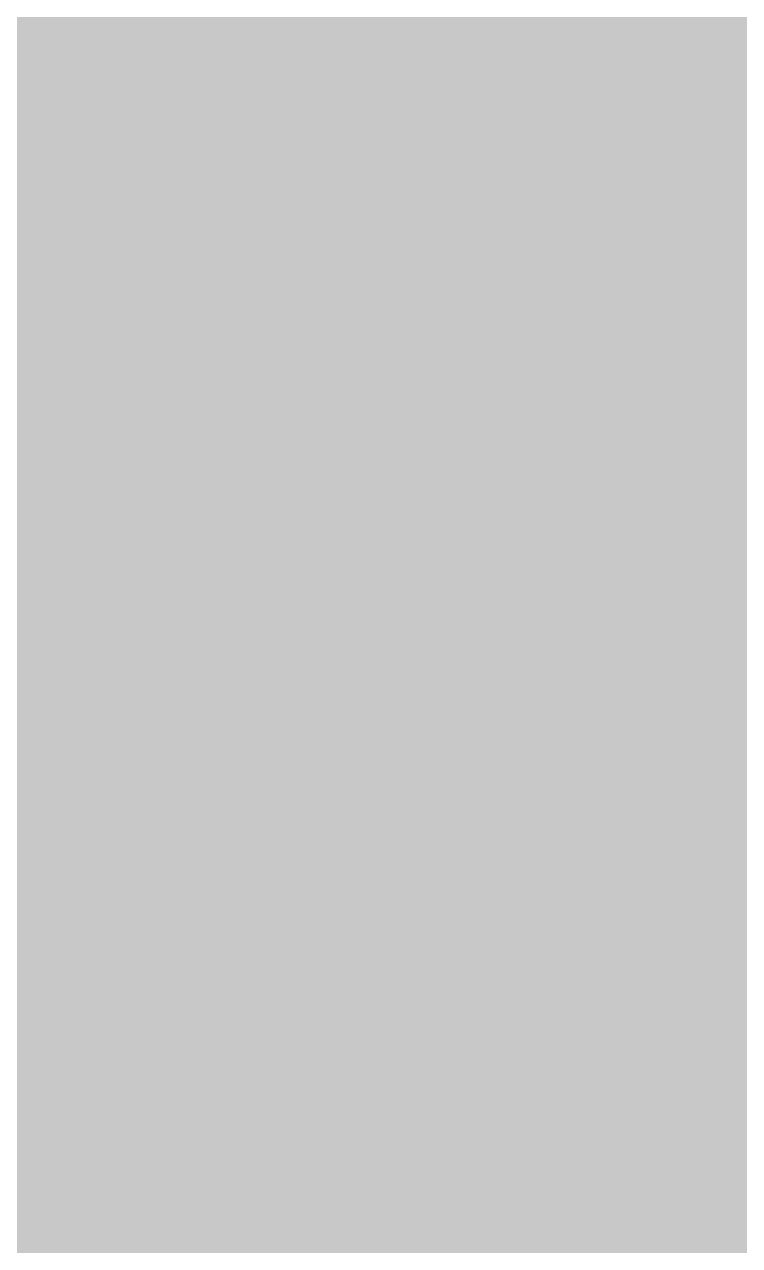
# Model space of a CAD drawing. Header units: inches. Extents: x 0 to 841, y 0 to 594.
# Drawn here: x 790.6852 to 790.928, y 487.3161 to 487.7309 of the extents above; entities that cross this region are included whole.
import ezdxf

# ---------------------------------------------------------------- set-up
doc = ezdxf.new("R2010")
doc.units = ezdxf.units.IN
doc.layers.add('Sheet', color=255, linetype='Continuous')

msp = doc.modelspace()

# ---------------------------------------------------------------- linework, layer by layer
at = {"layer": 'Sheet'}
for points in [[(790.64959, 487.9029, 0.29972, 0.29972, 0), (790.64959, 487.85799, 0.29972, 0.29972, 0), (790.64959, 487.81307, 0.29972, 0.29972, 0), (790.69451, 487.76815, 0.29972, 0.29972, 0), (790.69451, 487.76815, 0.29972, 0.29972, 0), (790.69451, 487.72323, 0.29972, 0.29972, 0), (790.73942, 487.67831, 0.29972, 0.29972, 0), (790.73942, 487.63339, 0.29972, 0.29972, 0), (790.73942, 487.58848, 0.29972, 0.29972, 0), (790.73942, 487.58848, 0.29972, 0.29972, 0), (790.73942, 487.54356, 0.29972, 0.29972, 0), (790.73942, 487.49864, 0.29972, 0.29972, 0)], [(790.64959, 487.9029, 0.29972, 0.29972, 0), (790.64959, 487.85799, 0.29972, 0.29972, 0), (790.64959, 487.81307, 0.29972, 0.29972, 0), (790.69451, 487.76815, 0.29972, 0.29972, 0), (790.69451, 487.76815, 0.29972, 0.29972, 0), (790.69451, 487.72323, 0.29972, 0.29972, 0), (790.73942, 487.67831, 0.29972, 0.29972, 0), (790.73942, 487.63339, 0.29972, 0.29972, 0), (790.73942, 487.58848, 0.29972, 0.29972, 0), (790.73942, 487.58848, 0.29972, 0.29972, 0), (790.73942, 487.54356, 0.29972, 0.29972, 0), (790.73942, 487.49864, 0.29972, 0.29972, 0)], [(790.64959, 487.9029, 0.29972, 0.29972, 0), (790.64959, 487.85799, 0.29972, 0.29972, 0), (790.64959, 487.81307, 0.29972, 0.29972, 0), (790.69451, 487.76815, 0.29972, 0.29972, 0), (790.69451, 487.76815, 0.29972, 0.29972, 0), (790.69451, 487.72323, 0.29972, 0.29972, 0), (790.73942, 487.67831, 0.29972, 0.29972, 0), (790.73942, 487.63339, 0.29972, 0.29972, 0), (790.73942, 487.58848, 0.29972, 0.29972, 0), (790.73942, 487.58848, 0.29972, 0.29972, 0), (790.73942, 487.54356, 0.29972, 0.29972, 0), (790.73942, 487.49864, 0.29972, 0.29972, 0)], [(790.64959, 487.9029, 0.29972, 0.29972, 0), (790.64959, 487.85799, 0.29972, 0.29972, 0), (790.64959, 487.81307, 0.29972, 0.29972, 0), (790.69451, 487.76815, 0.29972, 0.29972, 0), (790.69451, 487.76815, 0.29972, 0.29972, 0), (790.69451, 487.72323, 0.29972, 0.29972, 0), (790.73942, 487.67831, 0.29972, 0.29972, 0), (790.73942, 487.63339, 0.29972, 0.29972, 0), (790.73942, 487.58848, 0.29972, 0.29972, 0), (790.73942, 487.58848, 0.29972, 0.29972, 0), (790.73942, 487.54356, 0.29972, 0.29972, 0), (790.73942, 487.49864, 0.29972, 0.29972, 0)], [(790.64959, 487.9029, 0.29972, 0.29972, 0), (790.64959, 487.85799, 0.29972, 0.29972, 0), (790.64959, 487.81307, 0.29972, 0.29972, 0), (790.69451, 487.76815, 0.29972, 0.29972, 0), (790.69451, 487.76815, 0.29972, 0.29972, 0), (790.69451, 487.72323, 0.29972, 0.29972, 0), (790.73942, 487.67831, 0.29972, 0.29972, 0), (790.73942, 487.63339, 0.29972, 0.29972, 0), (790.73942, 487.58848, 0.29972, 0.29972, 0), (790.73942, 487.58848, 0.29972, 0.29972, 0), (790.73942, 487.54356, 0.29972, 0.29972, 0), (790.73942, 487.49864, 0.29972, 0.29972, 0)], [(790.64959, 487.9029, 0.29972, 0.29972, 0), (790.64959, 487.85799, 0.29972, 0.29972, 0), (790.64959, 487.81307, 0.29972, 0.29972, 0), (790.69451, 487.76815, 0.29972, 0.29972, 0), (790.69451, 487.76815, 0.29972, 0.29972, 0), (790.69451, 487.72323, 0.29972, 0.29972, 0), (790.73942, 487.67831, 0.29972, 0.29972, 0), (790.73942, 487.63339, 0.29972, 0.29972, 0), (790.73942, 487.58848, 0.29972, 0.29972, 0), (790.73942, 487.58848, 0.29972, 0.29972, 0), (790.73942, 487.54356, 0.29972, 0.29972, 0), (790.73942, 487.49864, 0.29972, 0.29972, 0)], [(790.02077, 487.49864, 0.7493, 0.7493, 0), (790.02077, 487.49864, 0.7493, 0.7493, 0), (795.00641, 487.49864, 0.7493, 0.7493, 0)], [(790.64959, 487.81307, 0.09906, 0.09906, 0), (790.69451, 487.76815, 0.09906, 0.09906, 0), (790.69451, 487.76815, 0.09906, 0.09906, 0), (790.69451, 487.72323, 0.09906, 0.09906, 0), (790.73942, 487.67831, 0.09906, 0.09906, 0), (790.73942, 487.63339, 0.09906, 0.09906, 0), (790.73942, 487.58848, 0.09906, 0.09906, 0), (790.73942, 487.58848, 0.09906, 0.09906, 0), (790.73942, 487.54356, 0.09906, 0.09906, 0), (790.73942, 487.49864, 0.09906, 0.09906, 0)], [(790.64959, 487.81307, 0.09906, 0.09906, 0), (790.69451, 487.76815, 0.09906, 0.09906, 0), (790.69451, 487.76815, 0.09906, 0.09906, 0), (790.69451, 487.72323, 0.09906, 0.09906, 0), (790.73942, 487.67831, 0.09906, 0.09906, 0), (790.73942, 487.63339, 0.09906, 0.09906, 0), (790.73942, 487.58848, 0.09906, 0.09906, 0), (790.73942, 487.58848, 0.09906, 0.09906, 0), (790.73942, 487.54356, 0.09906, 0.09906, 0), (790.73942, 487.49864, 0.09906, 0.09906, 0)], [(790.64959, 487.81307, 0.09906, 0.09906, 0), (790.69451, 487.76815, 0.09906, 0.09906, 0), (790.69451, 487.76815, 0.09906, 0.09906, 0), (790.69451, 487.72323, 0.09906, 0.09906, 0), (790.73942, 487.67831, 0.09906, 0.09906, 0), (790.73942, 487.63339, 0.09906, 0.09906, 0), (790.73942, 487.58848, 0.09906, 0.09906, 0), (790.73942, 487.58848, 0.09906, 0.09906, 0), (790.73942, 487.54356, 0.09906, 0.09906, 0), (790.73942, 487.49864, 0.09906, 0.09906, 0)], [(790.64959, 487.81307, 0.09906, 0.09906, 0), (790.69451, 487.76815, 0.09906, 0.09906, 0), (790.69451, 487.76815, 0.09906, 0.09906, 0), (790.69451, 487.72323, 0.09906, 0.09906, 0), (790.73942, 487.67831, 0.09906, 0.09906, 0), (790.73942, 487.63339, 0.09906, 0.09906, 0), (790.73942, 487.58848, 0.09906, 0.09906, 0), (790.73942, 487.58848, 0.09906, 0.09906, 0), (790.73942, 487.54356, 0.09906, 0.09906, 0), (790.73942, 487.49864, 0.09906, 0.09906, 0)], [(790.64959, 487.81307, 0.09906, 0.09906, 0), (790.69451, 487.76815, 0.09906, 0.09906, 0), (790.69451, 487.76815, 0.09906, 0.09906, 0), (790.69451, 487.72323, 0.09906, 0.09906, 0), (790.73942, 487.67831, 0.09906, 0.09906, 0), (790.73942, 487.63339, 0.09906, 0.09906, 0), (790.73942, 487.58848, 0.09906, 0.09906, 0), (790.73942, 487.58848, 0.09906, 0.09906, 0), (790.73942, 487.54356, 0.09906, 0.09906, 0), (790.73942, 487.49864, 0.09906, 0.09906, 0)], [(790.64959, 487.81307, 0.09906, 0.09906, 0), (790.69451, 487.76815, 0.09906, 0.09906, 0), (790.69451, 487.76815, 0.09906, 0.09906, 0), (790.69451, 487.72323, 0.09906, 0.09906, 0), (790.73942, 487.67831, 0.09906, 0.09906, 0), (790.73942, 487.63339, 0.09906, 0.09906, 0), (790.73942, 487.58848, 0.09906, 0.09906, 0), (790.73942, 487.58848, 0.09906, 0.09906, 0), (790.73942, 487.54356, 0.09906, 0.09906, 0), (790.73942, 487.49864, 0.09906, 0.09906, 0)], [(790.73942, 487.49864, 0.29972, 0.29972, 0), (790.73942, 487.45372, 0.29972, 0.29972, 0), (790.73942, 487.4088, 0.29972, 0.29972, 0), (790.73942, 487.36388, 0.29972, 0.29972, 0), (790.73942, 487.31897, 0.29972, 0.29972, 0), (790.73942, 487.31897, 0.29972, 0.29972, 0), (790.69451, 487.27405, 0.29972, 0.29972, 0), (790.69451, 487.22913, 0.29972, 0.29972, 0), (790.69451, 487.18421, 0.29972, 0.29972, 0), (790.64959, 487.13929, 0.29972, 0.29972, 0)], [(790.73942, 487.49864, 0.29972, 0.29972, 0), (790.73942, 487.45372, 0.29972, 0.29972, 0), (790.73942, 487.4088, 0.29972, 0.29972, 0), (790.73942, 487.36388, 0.29972, 0.29972, 0), (790.73942, 487.31897, 0.29972, 0.29972, 0), (790.73942, 487.31897, 0.29972, 0.29972, 0), (790.69451, 487.27405, 0.29972, 0.29972, 0), (790.69451, 487.22913, 0.29972, 0.29972, 0), (790.69451, 487.18421, 0.29972, 0.29972, 0), (790.64959, 487.13929, 0.29972, 0.29972, 0)], [(790.73942, 487.49864, 0.29972, 0.29972, 0), (790.73942, 487.45372, 0.29972, 0.29972, 0), (790.73942, 487.4088, 0.29972, 0.29972, 0), (790.73942, 487.36388, 0.29972, 0.29972, 0), (790.73942, 487.31897, 0.29972, 0.29972, 0), (790.73942, 487.31897, 0.29972, 0.29972, 0), (790.69451, 487.27405, 0.29972, 0.29972, 0), (790.69451, 487.22913, 0.29972, 0.29972, 0), (790.69451, 487.18421, 0.29972, 0.29972, 0), (790.64959, 487.13929, 0.29972, 0.29972, 0)], [(790.73942, 487.49864, 0.29972, 0.29972, 0), (790.73942, 487.45372, 0.29972, 0.29972, 0), (790.73942, 487.4088, 0.29972, 0.29972, 0), (790.73942, 487.36388, 0.29972, 0.29972, 0), (790.73942, 487.31897, 0.29972, 0.29972, 0), (790.73942, 487.31897, 0.29972, 0.29972, 0), (790.69451, 487.27405, 0.29972, 0.29972, 0), (790.69451, 487.22913, 0.29972, 0.29972, 0), (790.69451, 487.18421, 0.29972, 0.29972, 0), (790.64959, 487.13929, 0.29972, 0.29972, 0)], [(790.73942, 487.49864, 0.29972, 0.29972, 0), (790.73942, 487.45372, 0.29972, 0.29972, 0), (790.73942, 487.4088, 0.29972, 0.29972, 0), (790.73942, 487.36388, 0.29972, 0.29972, 0), (790.73942, 487.31897, 0.29972, 0.29972, 0), (790.73942, 487.31897, 0.29972, 0.29972, 0), (790.69451, 487.27405, 0.29972, 0.29972, 0), (790.69451, 487.22913, 0.29972, 0.29972, 0), (790.69451, 487.18421, 0.29972, 0.29972, 0), (790.64959, 487.13929, 0.29972, 0.29972, 0)], [(790.73942, 487.49864, 0.29972, 0.29972, 0), (790.73942, 487.45372, 0.29972, 0.29972, 0), (790.73942, 487.4088, 0.29972, 0.29972, 0), (790.73942, 487.36388, 0.29972, 0.29972, 0), (790.73942, 487.31897, 0.29972, 0.29972, 0), (790.73942, 487.31897, 0.29972, 0.29972, 0), (790.69451, 487.27405, 0.29972, 0.29972, 0), (790.69451, 487.22913, 0.29972, 0.29972, 0), (790.69451, 487.18421, 0.29972, 0.29972, 0), (790.64959, 487.13929, 0.29972, 0.29972, 0)], [(790.73942, 487.49864, 0.29972, 0.29972, 0), (790.73942, 487.49864, 0.29972, 0.29972, 0), (790.73942, 487.49864, 0.29972, 0.29972, 0), (790.73942, 487.49864, 0.29972, 0.29972, 0), (790.73942, 487.49864, 0.29972, 0.29972, 0), (790.73942, 487.49864, 0.29972, 0.29972, 0), (790.73942, 487.49864, 0.29972, 0.29972, 0), (790.73942, 487.49864, 0.29972, 0.29972, 0), (790.73942, 487.49864, 0.29972, 0.29972, 0), (790.73942, 487.49864, 0.29972, 0.29972, 0), (790.73942, 487.49864, 0.29972, 0.29972, 0), (790.73942, 487.49864, 0.29972, 0.29972, 0), (790.73942, 487.49864, 0.29972, 0.29972, 0), (790.73942, 487.49864, 0.29972, 0.29972, 0), (790.73942, 487.49864, 0.29972, 0.29972, 0), (790.73942, 487.49864, 0.29972, 0.29972, 0), (790.73942, 487.49864, 0.29972, 0.29972, 0), (790.73942, 487.49864, 0.29972, 0.29972, 0), (790.73942, 487.49864, 0.29972, 0.29972, 0), (790.73942, 487.49864, 0.29972, 0.29972, 0), (790.73942, 487.49864, 0.29972, 0.29972, 0), (790.73942, 487.49864, 0.29972, 0.29972, 0), (790.73942, 487.49864, 0.29972, 0.29972, 0), (790.73942, 487.49864, 0.29972, 0.29972, 0), (790.73942, 487.49864, 0.29972, 0.29972, 0), (790.73942, 487.49864, 0.29972, 0.29972, 0), (790.73942, 487.49864, 0.29972, 0.29972, 0), (790.73942, 487.49864, 0.29972, 0.29972, 0), (790.73942, 487.49864, 0.29972, 0.29972, 0), (790.73942, 487.49864, 0.29972, 0.29972, 0), (790.73942, 487.49864, 0.29972, 0.29972, 0), (790.73942, 487.49864, 0.29972, 0.29972, 0), (790.73942, 487.49864, 0.29972, 0.29972, 0)], [(790.73942, 487.49864, 0.29972, 0.29972, 0), (790.73942, 487.49864, 0.29972, 0.29972, 0)], [(790.73942, 487.49864, 0.29972, 0.29972, 0), (790.73942, 487.49864, 0.29972, 0.29972, 0), (790.73942, 487.49864, 0.29972, 0.29972, 0), (790.73942, 487.49864, 0.29972, 0.29972, 0), (790.73942, 487.49864, 0.29972, 0.29972, 0), (790.73942, 487.49864, 0.29972, 0.29972, 0), (790.73942, 487.49864, 0.29972, 0.29972, 0), (790.73942, 487.49864, 0.29972, 0.29972, 0), (790.73942, 487.49864, 0.29972, 0.29972, 0), (790.73942, 487.49864, 0.29972, 0.29972, 0), (790.73942, 487.49864, 0.29972, 0.29972, 0), (790.73942, 487.49864, 0.29972, 0.29972, 0), (790.73942, 487.49864, 0.29972, 0.29972, 0), (790.73942, 487.49864, 0.29972, 0.29972, 0), (790.73942, 487.49864, 0.29972, 0.29972, 0), (790.73942, 487.49864, 0.29972, 0.29972, 0), (790.73942, 487.49864, 0.29972, 0.29972, 0), (790.73942, 487.49864, 0.29972, 0.29972, 0), (790.73942, 487.49864, 0.29972, 0.29972, 0), (790.73942, 487.49864, 0.29972, 0.29972, 0), (790.73942, 487.49864, 0.29972, 0.29972, 0), (790.73942, 487.49864, 0.29972, 0.29972, 0), (790.73942, 487.49864, 0.29972, 0.29972, 0), (790.73942, 487.49864, 0.29972, 0.29972, 0), (790.73942, 487.49864, 0.29972, 0.29972, 0), (790.73942, 487.49864, 0.29972, 0.29972, 0), (790.73942, 487.49864, 0.29972, 0.29972, 0), (790.73942, 487.49864, 0.29972, 0.29972, 0), (790.73942, 487.49864, 0.29972, 0.29972, 0), (790.73942, 487.49864, 0.29972, 0.29972, 0), (790.73942, 487.49864, 0.29972, 0.29972, 0), (790.73942, 487.49864, 0.29972, 0.29972, 0), (790.73942, 487.49864, 0.29972, 0.29972, 0)], [(790.73942, 487.49864, 0.29972, 0.29972, 0), (790.73942, 487.49864, 0.29972, 0.29972, 0)], [(790.73942, 487.49864, 0.29972, 0.29972, 0), (790.73942, 487.49864, 0.29972, 0.29972, 0), (790.73942, 487.49864, 0.29972, 0.29972, 0), (790.73942, 487.49864, 0.29972, 0.29972, 0), (790.73942, 487.49864, 0.29972, 0.29972, 0), (790.73942, 487.49864, 0.29972, 0.29972, 0), (790.73942, 487.49864, 0.29972, 0.29972, 0), (790.73942, 487.49864, 0.29972, 0.29972, 0), (790.73942, 487.49864, 0.29972, 0.29972, 0), (790.73942, 487.49864, 0.29972, 0.29972, 0), (790.73942, 487.49864, 0.29972, 0.29972, 0), (790.73942, 487.49864, 0.29972, 0.29972, 0), (790.73942, 487.49864, 0.29972, 0.29972, 0), (790.73942, 487.49864, 0.29972, 0.29972, 0), (790.73942, 487.49864, 0.29972, 0.29972, 0), (790.73942, 487.49864, 0.29972, 0.29972, 0), (790.73942, 487.49864, 0.29972, 0.29972, 0), (790.73942, 487.49864, 0.29972, 0.29972, 0), (790.73942, 487.49864, 0.29972, 0.29972, 0), (790.73942, 487.49864, 0.29972, 0.29972, 0), (790.73942, 487.49864, 0.29972, 0.29972, 0), (790.73942, 487.49864, 0.29972, 0.29972, 0), (790.73942, 487.49864, 0.29972, 0.29972, 0), (790.73942, 487.49864, 0.29972, 0.29972, 0), (790.73942, 487.49864, 0.29972, 0.29972, 0), (790.73942, 487.49864, 0.29972, 0.29972, 0), (790.73942, 487.49864, 0.29972, 0.29972, 0), (790.73942, 487.49864, 0.29972, 0.29972, 0), (790.73942, 487.49864, 0.29972, 0.29972, 0), (790.73942, 487.49864, 0.29972, 0.29972, 0), (790.73942, 487.49864, 0.29972, 0.29972, 0), (790.73942, 487.49864, 0.29972, 0.29972, 0), (790.73942, 487.49864, 0.29972, 0.29972, 0)], [(790.73942, 487.49864, 0.29972, 0.29972, 0), (790.73942, 487.49864, 0.29972, 0.29972, 0)], [(790.73942, 487.49864, 0.29972, 0.29972, 0), (790.73942, 487.49864, 0.29972, 0.29972, 0), (790.73942, 487.49864, 0.29972, 0.29972, 0), (790.73942, 487.49864, 0.29972, 0.29972, 0), (790.73942, 487.49864, 0.29972, 0.29972, 0), (790.73942, 487.49864, 0.29972, 0.29972, 0), (790.73942, 487.49864, 0.29972, 0.29972, 0), (790.73942, 487.49864, 0.29972, 0.29972, 0), (790.73942, 487.49864, 0.29972, 0.29972, 0), (790.73942, 487.49864, 0.29972, 0.29972, 0), (790.73942, 487.49864, 0.29972, 0.29972, 0), (790.73942, 487.49864, 0.29972, 0.29972, 0), (790.73942, 487.49864, 0.29972, 0.29972, 0), (790.73942, 487.49864, 0.29972, 0.29972, 0), (790.73942, 487.49864, 0.29972, 0.29972, 0), (790.73942, 487.49864, 0.29972, 0.29972, 0), (790.73942, 487.49864, 0.29972, 0.29972, 0), (790.73942, 487.49864, 0.29972, 0.29972, 0), (790.73942, 487.49864, 0.29972, 0.29972, 0), (790.73942, 487.49864, 0.29972, 0.29972, 0), (790.73942, 487.49864, 0.29972, 0.29972, 0), (790.73942, 487.49864, 0.29972, 0.29972, 0), (790.73942, 487.49864, 0.29972, 0.29972, 0), (790.73942, 487.49864, 0.29972, 0.29972, 0), (790.73942, 487.49864, 0.29972, 0.29972, 0), (790.73942, 487.49864, 0.29972, 0.29972, 0), (790.73942, 487.49864, 0.29972, 0.29972, 0), (790.73942, 487.49864, 0.29972, 0.29972, 0), (790.73942, 487.49864, 0.29972, 0.29972, 0), (790.73942, 487.49864, 0.29972, 0.29972, 0), (790.73942, 487.49864, 0.29972, 0.29972, 0), (790.73942, 487.49864, 0.29972, 0.29972, 0), (790.73942, 487.49864, 0.29972, 0.29972, 0)], [(790.73942, 487.49864, 0.29972, 0.29972, 0), (790.73942, 487.49864, 0.29972, 0.29972, 0)], [(790.73942, 487.49864, 0.29972, 0.29972, 0), (790.73942, 487.49864, 0.29972, 0.29972, 0), (790.73942, 487.49864, 0.29972, 0.29972, 0), (790.73942, 487.49864, 0.29972, 0.29972, 0), (790.73942, 487.49864, 0.29972, 0.29972, 0), (790.73942, 487.49864, 0.29972, 0.29972, 0), (790.73942, 487.49864, 0.29972, 0.29972, 0), (790.73942, 487.49864, 0.29972, 0.29972, 0), (790.73942, 487.49864, 0.29972, 0.29972, 0), (790.73942, 487.49864, 0.29972, 0.29972, 0), (790.73942, 487.49864, 0.29972, 0.29972, 0), (790.73942, 487.49864, 0.29972, 0.29972, 0), (790.73942, 487.49864, 0.29972, 0.29972, 0), (790.73942, 487.49864, 0.29972, 0.29972, 0), (790.73942, 487.49864, 0.29972, 0.29972, 0), (790.73942, 487.49864, 0.29972, 0.29972, 0), (790.73942, 487.49864, 0.29972, 0.29972, 0), (790.73942, 487.49864, 0.29972, 0.29972, 0), (790.73942, 487.49864, 0.29972, 0.29972, 0), (790.73942, 487.49864, 0.29972, 0.29972, 0), (790.73942, 487.49864, 0.29972, 0.29972, 0), (790.73942, 487.49864, 0.29972, 0.29972, 0), (790.73942, 487.49864, 0.29972, 0.29972, 0), (790.73942, 487.49864, 0.29972, 0.29972, 0), (790.73942, 487.49864, 0.29972, 0.29972, 0), (790.73942, 487.49864, 0.29972, 0.29972, 0), (790.73942, 487.49864, 0.29972, 0.29972, 0), (790.73942, 487.49864, 0.29972, 0.29972, 0), (790.73942, 487.49864, 0.29972, 0.29972, 0), (790.73942, 487.49864, 0.29972, 0.29972, 0), (790.73942, 487.49864, 0.29972, 0.29972, 0), (790.73942, 487.49864, 0.29972, 0.29972, 0), (790.73942, 487.49864, 0.29972, 0.29972, 0)], [(790.73942, 487.49864, 0.29972, 0.29972, 0), (790.73942, 487.49864, 0.29972, 0.29972, 0)], [(790.73942, 487.49864, 0.29972, 0.29972, 0), (790.73942, 487.49864, 0.29972, 0.29972, 0), (790.73942, 487.49864, 0.29972, 0.29972, 0), (790.73942, 487.49864, 0.29972, 0.29972, 0), (790.73942, 487.49864, 0.29972, 0.29972, 0), (790.73942, 487.49864, 0.29972, 0.29972, 0), (790.73942, 487.49864, 0.29972, 0.29972, 0), (790.73942, 487.49864, 0.29972, 0.29972, 0), (790.73942, 487.49864, 0.29972, 0.29972, 0), (790.73942, 487.49864, 0.29972, 0.29972, 0), (790.73942, 487.49864, 0.29972, 0.29972, 0), (790.73942, 487.49864, 0.29972, 0.29972, 0), (790.73942, 487.49864, 0.29972, 0.29972, 0), (790.73942, 487.49864, 0.29972, 0.29972, 0), (790.73942, 487.49864, 0.29972, 0.29972, 0), (790.73942, 487.49864, 0.29972, 0.29972, 0), (790.73942, 487.49864, 0.29972, 0.29972, 0), (790.73942, 487.49864, 0.29972, 0.29972, 0), (790.73942, 487.49864, 0.29972, 0.29972, 0), (790.73942, 487.49864, 0.29972, 0.29972, 0), (790.73942, 487.49864, 0.29972, 0.29972, 0), (790.73942, 487.49864, 0.29972, 0.29972, 0), (790.73942, 487.49864, 0.29972, 0.29972, 0), (790.73942, 487.49864, 0.29972, 0.29972, 0), (790.73942, 487.49864, 0.29972, 0.29972, 0), (790.73942, 487.49864, 0.29972, 0.29972, 0), (790.73942, 487.49864, 0.29972, 0.29972, 0), (790.73942, 487.49864, 0.29972, 0.29972, 0), (790.73942, 487.49864, 0.29972, 0.29972, 0), (790.73942, 487.49864, 0.29972, 0.29972, 0), (790.73942, 487.49864, 0.29972, 0.29972, 0), (790.73942, 487.49864, 0.29972, 0.29972, 0), (790.73942, 487.49864, 0.29972, 0.29972, 0)], [(790.73942, 487.49864, 0.29972, 0.29972, 0), (790.73942, 487.49864, 0.29972, 0.29972, 0)], [(790.73942, 487.49864, 0.09906, 0.09906, 0), (790.73942, 487.45372, 0.09906, 0.09906, 0), (790.73942, 487.4088, 0.09906, 0.09906, 0), (790.73942, 487.36388, 0.09906, 0.09906, 0), (790.73942, 487.31897, 0.09906, 0.09906, 0), (790.73942, 487.31897, 0.09906, 0.09906, 0), (790.69451, 487.27405, 0.09906, 0.09906, 0), (790.69451, 487.22913, 0.09906, 0.09906, 0)], [(790.73942, 487.49864, 0.09906, 0.09906, 0), (790.73942, 487.45372, 0.09906, 0.09906, 0), (790.73942, 487.4088, 0.09906, 0.09906, 0), (790.73942, 487.36388, 0.09906, 0.09906, 0), (790.73942, 487.31897, 0.09906, 0.09906, 0), (790.73942, 487.31897, 0.09906, 0.09906, 0), (790.69451, 487.27405, 0.09906, 0.09906, 0), (790.69451, 487.22913, 0.09906, 0.09906, 0)], [(790.73942, 487.49864, 0.09906, 0.09906, 0), (790.73942, 487.45372, 0.09906, 0.09906, 0), (790.73942, 487.4088, 0.09906, 0.09906, 0), (790.73942, 487.36388, 0.09906, 0.09906, 0), (790.73942, 487.31897, 0.09906, 0.09906, 0), (790.73942, 487.31897, 0.09906, 0.09906, 0), (790.69451, 487.27405, 0.09906, 0.09906, 0), (790.69451, 487.22913, 0.09906, 0.09906, 0)], [(790.73942, 487.49864, 0.09906, 0.09906, 0), (790.73942, 487.45372, 0.09906, 0.09906, 0), (790.73942, 487.4088, 0.09906, 0.09906, 0), (790.73942, 487.36388, 0.09906, 0.09906, 0), (790.73942, 487.31897, 0.09906, 0.09906, 0), (790.73942, 487.31897, 0.09906, 0.09906, 0), (790.69451, 487.27405, 0.09906, 0.09906, 0), (790.69451, 487.22913, 0.09906, 0.09906, 0)], [(790.73942, 487.49864, 0.09906, 0.09906, 0), (790.73942, 487.45372, 0.09906, 0.09906, 0), (790.73942, 487.4088, 0.09906, 0.09906, 0), (790.73942, 487.36388, 0.09906, 0.09906, 0), (790.73942, 487.31897, 0.09906, 0.09906, 0), (790.73942, 487.31897, 0.09906, 0.09906, 0), (790.69451, 487.27405, 0.09906, 0.09906, 0), (790.69451, 487.22913, 0.09906, 0.09906, 0)], [(790.73942, 487.49864, 0.09906, 0.09906, 0), (790.73942, 487.45372, 0.09906, 0.09906, 0), (790.73942, 487.4088, 0.09906, 0.09906, 0), (790.73942, 487.36388, 0.09906, 0.09906, 0), (790.73942, 487.31897, 0.09906, 0.09906, 0), (790.73942, 487.31897, 0.09906, 0.09906, 0), (790.69451, 487.27405, 0.09906, 0.09906, 0), (790.69451, 487.22913, 0.09906, 0.09906, 0)], [(790.73942, 487.49864, 0.09906, 0.09906, 0), (790.73942, 487.49864, 0.09906, 0.09906, 0), (790.73942, 487.49864, 0.09906, 0.09906, 0), (790.73942, 487.49864, 0.09906, 0.09906, 0), (790.73942, 487.49864, 0.09906, 0.09906, 0), (790.73942, 487.49864, 0.09906, 0.09906, 0), (790.73942, 487.49864, 0.09906, 0.09906, 0), (790.73942, 487.49864, 0.09906, 0.09906, 0), (790.73942, 487.49864, 0.09906, 0.09906, 0), (790.73942, 487.49864, 0.09906, 0.09906, 0), (790.73942, 487.49864, 0.09906, 0.09906, 0), (790.73942, 487.49864, 0.09906, 0.09906, 0), (790.73942, 487.49864, 0.09906, 0.09906, 0), (790.73942, 487.49864, 0.09906, 0.09906, 0), (790.73942, 487.49864, 0.09906, 0.09906, 0), (790.73942, 487.49864, 0.09906, 0.09906, 0), (790.73942, 487.49864, 0.09906, 0.09906, 0), (790.73942, 487.49864, 0.09906, 0.09906, 0), (790.73942, 487.49864, 0.09906, 0.09906, 0), (790.73942, 487.49864, 0.09906, 0.09906, 0), (790.73942, 487.49864, 0.09906, 0.09906, 0), (790.73942, 487.49864, 0.09906, 0.09906, 0), (790.73942, 487.49864, 0.09906, 0.09906, 0), (790.73942, 487.49864, 0.09906, 0.09906, 0), (790.73942, 487.49864, 0.09906, 0.09906, 0), (790.73942, 487.49864, 0.09906, 0.09906, 0), (790.73942, 487.49864, 0.09906, 0.09906, 0), (790.73942, 487.49864, 0.09906, 0.09906, 0), (790.73942, 487.49864, 0.09906, 0.09906, 0), (790.73942, 487.49864, 0.09906, 0.09906, 0), (790.73942, 487.49864, 0.09906, 0.09906, 0), (790.73942, 487.49864, 0.09906, 0.09906, 0), (790.73942, 487.49864, 0.09906, 0.09906, 0)], [(790.73942, 487.49864, 0.09906, 0.09906, 0), (790.73942, 487.49864, 0.09906, 0.09906, 0)], [(790.73942, 487.49864, 0.09906, 0.09906, 0), (790.73942, 487.49864, 0.09906, 0.09906, 0), (790.73942, 487.49864, 0.09906, 0.09906, 0), (790.73942, 487.49864, 0.09906, 0.09906, 0), (790.73942, 487.49864, 0.09906, 0.09906, 0), (790.73942, 487.49864, 0.09906, 0.09906, 0), (790.73942, 487.49864, 0.09906, 0.09906, 0), (790.73942, 487.49864, 0.09906, 0.09906, 0), (790.73942, 487.49864, 0.09906, 0.09906, 0), (790.73942, 487.49864, 0.09906, 0.09906, 0), (790.73942, 487.49864, 0.09906, 0.09906, 0), (790.73942, 487.49864, 0.09906, 0.09906, 0), (790.73942, 487.49864, 0.09906, 0.09906, 0), (790.73942, 487.49864, 0.09906, 0.09906, 0), (790.73942, 487.49864, 0.09906, 0.09906, 0), (790.73942, 487.49864, 0.09906, 0.09906, 0), (790.73942, 487.49864, 0.09906, 0.09906, 0), (790.73942, 487.49864, 0.09906, 0.09906, 0), (790.73942, 487.49864, 0.09906, 0.09906, 0), (790.73942, 487.49864, 0.09906, 0.09906, 0), (790.73942, 487.49864, 0.09906, 0.09906, 0), (790.73942, 487.49864, 0.09906, 0.09906, 0), (790.73942, 487.49864, 0.09906, 0.09906, 0), (790.73942, 487.49864, 0.09906, 0.09906, 0), (790.73942, 487.49864, 0.09906, 0.09906, 0), (790.73942, 487.49864, 0.09906, 0.09906, 0), (790.73942, 487.49864, 0.09906, 0.09906, 0), (790.73942, 487.49864, 0.09906, 0.09906, 0), (790.73942, 487.49864, 0.09906, 0.09906, 0), (790.73942, 487.49864, 0.09906, 0.09906, 0), (790.73942, 487.49864, 0.09906, 0.09906, 0), (790.73942, 487.49864, 0.09906, 0.09906, 0), (790.73942, 487.49864, 0.09906, 0.09906, 0)], [(790.73942, 487.49864, 0.09906, 0.09906, 0), (790.73942, 487.49864, 0.09906, 0.09906, 0)], [(790.73942, 487.49864, 0.09906, 0.09906, 0), (790.73942, 487.49864, 0.09906, 0.09906, 0), (790.73942, 487.49864, 0.09906, 0.09906, 0), (790.73942, 487.49864, 0.09906, 0.09906, 0), (790.73942, 487.49864, 0.09906, 0.09906, 0), (790.73942, 487.49864, 0.09906, 0.09906, 0), (790.73942, 487.49864, 0.09906, 0.09906, 0), (790.73942, 487.49864, 0.09906, 0.09906, 0), (790.73942, 487.49864, 0.09906, 0.09906, 0), (790.73942, 487.49864, 0.09906, 0.09906, 0), (790.73942, 487.49864, 0.09906, 0.09906, 0), (790.73942, 487.49864, 0.09906, 0.09906, 0), (790.73942, 487.49864, 0.09906, 0.09906, 0), (790.73942, 487.49864, 0.09906, 0.09906, 0), (790.73942, 487.49864, 0.09906, 0.09906, 0), (790.73942, 487.49864, 0.09906, 0.09906, 0), (790.73942, 487.49864, 0.09906, 0.09906, 0), (790.73942, 487.49864, 0.09906, 0.09906, 0), (790.73942, 487.49864, 0.09906, 0.09906, 0), (790.73942, 487.49864, 0.09906, 0.09906, 0), (790.73942, 487.49864, 0.09906, 0.09906, 0), (790.73942, 487.49864, 0.09906, 0.09906, 0), (790.73942, 487.49864, 0.09906, 0.09906, 0), (790.73942, 487.49864, 0.09906, 0.09906, 0), (790.73942, 487.49864, 0.09906, 0.09906, 0), (790.73942, 487.49864, 0.09906, 0.09906, 0), (790.73942, 487.49864, 0.09906, 0.09906, 0), (790.73942, 487.49864, 0.09906, 0.09906, 0), (790.73942, 487.49864, 0.09906, 0.09906, 0), (790.73942, 487.49864, 0.09906, 0.09906, 0), (790.73942, 487.49864, 0.09906, 0.09906, 0), (790.73942, 487.49864, 0.09906, 0.09906, 0), (790.73942, 487.49864, 0.09906, 0.09906, 0)], [(790.73942, 487.49864, 0.09906, 0.09906, 0), (790.73942, 487.49864, 0.09906, 0.09906, 0)], [(790.73942, 487.49864, 0.09906, 0.09906, 0), (790.73942, 487.49864, 0.09906, 0.09906, 0), (790.73942, 487.49864, 0.09906, 0.09906, 0), (790.73942, 487.49864, 0.09906, 0.09906, 0), (790.73942, 487.49864, 0.09906, 0.09906, 0), (790.73942, 487.49864, 0.09906, 0.09906, 0), (790.73942, 487.49864, 0.09906, 0.09906, 0), (790.73942, 487.49864, 0.09906, 0.09906, 0), (790.73942, 487.49864, 0.09906, 0.09906, 0), (790.73942, 487.49864, 0.09906, 0.09906, 0), (790.73942, 487.49864, 0.09906, 0.09906, 0), (790.73942, 487.49864, 0.09906, 0.09906, 0), (790.73942, 487.49864, 0.09906, 0.09906, 0), (790.73942, 487.49864, 0.09906, 0.09906, 0), (790.73942, 487.49864, 0.09906, 0.09906, 0), (790.73942, 487.49864, 0.09906, 0.09906, 0), (790.73942, 487.49864, 0.09906, 0.09906, 0), (790.73942, 487.49864, 0.09906, 0.09906, 0), (790.73942, 487.49864, 0.09906, 0.09906, 0), (790.73942, 487.49864, 0.09906, 0.09906, 0), (790.73942, 487.49864, 0.09906, 0.09906, 0), (790.73942, 487.49864, 0.09906, 0.09906, 0), (790.73942, 487.49864, 0.09906, 0.09906, 0), (790.73942, 487.49864, 0.09906, 0.09906, 0), (790.73942, 487.49864, 0.09906, 0.09906, 0), (790.73942, 487.49864, 0.09906, 0.09906, 0), (790.73942, 487.49864, 0.09906, 0.09906, 0), (790.73942, 487.49864, 0.09906, 0.09906, 0), (790.73942, 487.49864, 0.09906, 0.09906, 0), (790.73942, 487.49864, 0.09906, 0.09906, 0), (790.73942, 487.49864, 0.09906, 0.09906, 0), (790.73942, 487.49864, 0.09906, 0.09906, 0), (790.73942, 487.49864, 0.09906, 0.09906, 0)], [(790.73942, 487.49864, 0.09906, 0.09906, 0), (790.73942, 487.49864, 0.09906, 0.09906, 0)], [(790.73942, 487.49864, 0.09906, 0.09906, 0), (790.73942, 487.49864, 0.09906, 0.09906, 0), (790.73942, 487.49864, 0.09906, 0.09906, 0), (790.73942, 487.49864, 0.09906, 0.09906, 0), (790.73942, 487.49864, 0.09906, 0.09906, 0), (790.73942, 487.49864, 0.09906, 0.09906, 0), (790.73942, 487.49864, 0.09906, 0.09906, 0), (790.73942, 487.49864, 0.09906, 0.09906, 0), (790.73942, 487.49864, 0.09906, 0.09906, 0), (790.73942, 487.49864, 0.09906, 0.09906, 0), (790.73942, 487.49864, 0.09906, 0.09906, 0), (790.73942, 487.49864, 0.09906, 0.09906, 0), (790.73942, 487.49864, 0.09906, 0.09906, 0), (790.73942, 487.49864, 0.09906, 0.09906, 0), (790.73942, 487.49864, 0.09906, 0.09906, 0), (790.73942, 487.49864, 0.09906, 0.09906, 0), (790.73942, 487.49864, 0.09906, 0.09906, 0), (790.73942, 487.49864, 0.09906, 0.09906, 0), (790.73942, 487.49864, 0.09906, 0.09906, 0), (790.73942, 487.49864, 0.09906, 0.09906, 0), (790.73942, 487.49864, 0.09906, 0.09906, 0), (790.73942, 487.49864, 0.09906, 0.09906, 0), (790.73942, 487.49864, 0.09906, 0.09906, 0), (790.73942, 487.49864, 0.09906, 0.09906, 0), (790.73942, 487.49864, 0.09906, 0.09906, 0), (790.73942, 487.49864, 0.09906, 0.09906, 0), (790.73942, 487.49864, 0.09906, 0.09906, 0), (790.73942, 487.49864, 0.09906, 0.09906, 0), (790.73942, 487.49864, 0.09906, 0.09906, 0), (790.73942, 487.49864, 0.09906, 0.09906, 0), (790.73942, 487.49864, 0.09906, 0.09906, 0), (790.73942, 487.49864, 0.09906, 0.09906, 0), (790.73942, 487.49864, 0.09906, 0.09906, 0)], [(790.73942, 487.49864, 0.09906, 0.09906, 0), (790.73942, 487.49864, 0.09906, 0.09906, 0)], [(790.73942, 487.49864, 0.09906, 0.09906, 0), (790.73942, 487.49864, 0.09906, 0.09906, 0), (790.73942, 487.49864, 0.09906, 0.09906, 0), (790.73942, 487.49864, 0.09906, 0.09906, 0), (790.73942, 487.49864, 0.09906, 0.09906, 0), (790.73942, 487.49864, 0.09906, 0.09906, 0), (790.73942, 487.49864, 0.09906, 0.09906, 0), (790.73942, 487.49864, 0.09906, 0.09906, 0), (790.73942, 487.49864, 0.09906, 0.09906, 0), (790.73942, 487.49864, 0.09906, 0.09906, 0), (790.73942, 487.49864, 0.09906, 0.09906, 0), (790.73942, 487.49864, 0.09906, 0.09906, 0), (790.73942, 487.49864, 0.09906, 0.09906, 0), (790.73942, 487.49864, 0.09906, 0.09906, 0), (790.73942, 487.49864, 0.09906, 0.09906, 0), (790.73942, 487.49864, 0.09906, 0.09906, 0), (790.73942, 487.49864, 0.09906, 0.09906, 0), (790.73942, 487.49864, 0.09906, 0.09906, 0), (790.73942, 487.49864, 0.09906, 0.09906, 0), (790.73942, 487.49864, 0.09906, 0.09906, 0), (790.73942, 487.49864, 0.09906, 0.09906, 0), (790.73942, 487.49864, 0.09906, 0.09906, 0), (790.73942, 487.49864, 0.09906, 0.09906, 0), (790.73942, 487.49864, 0.09906, 0.09906, 0), (790.73942, 487.49864, 0.09906, 0.09906, 0), (790.73942, 487.49864, 0.09906, 0.09906, 0), (790.73942, 487.49864, 0.09906, 0.09906, 0), (790.73942, 487.49864, 0.09906, 0.09906, 0), (790.73942, 487.49864, 0.09906, 0.09906, 0), (790.73942, 487.49864, 0.09906, 0.09906, 0), (790.73942, 487.49864, 0.09906, 0.09906, 0), (790.73942, 487.49864, 0.09906, 0.09906, 0), (790.73942, 487.49864, 0.09906, 0.09906, 0)], [(790.73942, 487.49864, 0.09906, 0.09906, 0), (790.73942, 487.49864, 0.09906, 0.09906, 0)]]:
    msp.add_lwpolyline(points, format="xyseb", dxfattribs=at)

doc.saveas('drawing.dxf')
